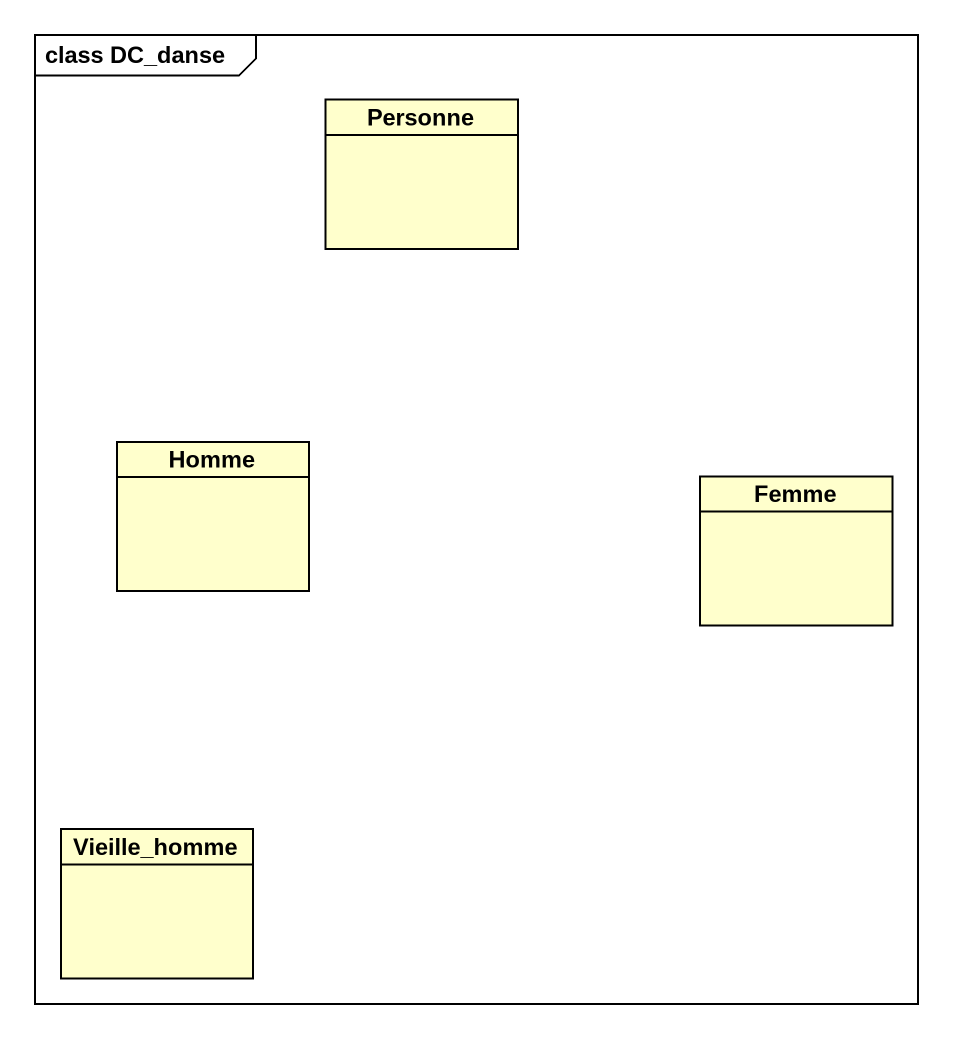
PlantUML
@startuml
mainframe class DC_danse
hide circle
hide empty members
class Personne
class Homme
class Femme
class Vieille_homme
@enduml
